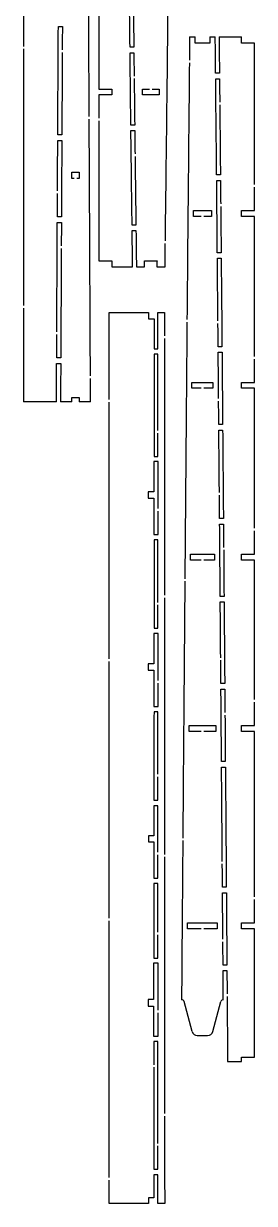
# Model space of a CAD drawing. Header units: millimetres. Extents: x 5 to 94, y -1215 to -2.
# Drawn here: x 5 to 94.1, y -1215.4 to -760.4 of the extents above; entities that cross this region are included whole.
import ezdxf

# ---------------------------------------------------------------- set-up
doc = ezdxf.new("R2010")
doc.units = ezdxf.units.MM
doc.layers.get('0').update_dxf_attribs({"linetype": 'CONTINUOUS'})

msp = doc.modelspace()

# ---------------------------------------------------------------- linework, layer by layer
for p, q in [((5.05, -670.13), (5.05, -769.13)), ((34.06, -721.59), (34.06, -785.59)), ((18.46, -761.49), (20.02, -761.49)), ((69.13, -765.48), (71.25, -765.48)), ((76.93, -767.87), (71.22, -767.87)), ((76.9, -765.48), (79.02, -765.48)), ((80.5, -765.48), (89.14, -765.48)), ((89.14, -767.87), (89.14, -765.48)), ((94.14, -767.87), (89.14, -767.87)), ((94.14, -822.47), (94.14, -767.87)), ((5.05, -770.13), (5.05, -869.13)), ((47.59, -769.47), (46.12, -769.47)), ((46.14, -771.59), (47.61, -771.59)), ((80.64, -779.51), (79.17, -779.51)), ((79.19, -781.63), (80.66, -781.63)), ((34.06, -785.59), (39.06, -785.59)), ((39.06, -785.59), (39.06, -787.85)), ((50.91, -787.85), (50.89, -785.59)), ((50.89, -785.59), (53.62, -785.59)), ((54.62, -785.59), (57.35, -785.59)), ((57.35, -785.59), (57.32, -787.85)), ((39.06, -787.85), (34.06, -787.85)), ((34.06, -787.85), (34.06, -796.85)), ((57.32, -787.85), (50.91, -787.85)), ((34.06, -797.85), (34.06, -851.81)), ((47.92, -799.47), (46.45, -799.47)), ((19.81, -803.22), (18.25, -803.22)), ((46.47, -801.59), (47.95, -801.59)), ((18.23, -805.45), (19.8, -805.45)), ((23.67, -820.1), (23.67, -817.71)), ((23.67, -817.71), (26.55, -817.71)), ((26.55, -817.71), (26.55, -820.1)), ((81.01, -818.73), (79.55, -818.73)), ((24.61, -820.1), (23.67, -820.1)), ((26.55, -820.1), (25.61, -820.1)), ((79.57, -820.85), (81.03, -820.85)), ((94.14, -832.47), (94.14, -823.47)), ((70.58, -834.73), (70.6, -832.47)), ((70.6, -832.47), (77.55, -832.47)), ((77.55, -832.47), (77.57, -834.73)), ((89.14, -834.74), (89.14, -832.47)), ((89.14, -832.47), (94.14, -832.47)), ((18.07, -837.11), (19.64, -837.11)), ((19.65, -834.88), (18.09, -834.88)), ((73.58, -834.73), (70.58, -834.73)), ((77.57, -834.73), (74.58, -834.73)), ((94.14, -834.74), (89.14, -834.74)), ((94.14, -888.73), (94.14, -834.74)), ((48.39, -838.05), (46.92, -838.05)), ((46.94, -840.17), (48.42, -840.17)), ((81.29, -848.74), (79.82, -848.74)), ((79.84, -850.86), (81.31, -850.86)), ((34.06, -851.81), (39.06, -851.81)), ((39.06, -851.81), (39.06, -854.2)), ((39.06, -854.2), (47.13, -854.2)), ((48.6, -854.2), (51.72, -854.2)), ((51.69, -851.81), (56.54, -851.81)), ((56.51, -854.2), (59.63, -854.2)), ((5.05, -870.13), (5.05, -906.24)), ((38.1, -871.79), (53.22, -871.79)), ((38.1, -905.4), (38.1, -871.79)), ((53.22, -871.79), (53.22, -874.17)), ((56.9, -885.79), (56.91, -871.79)), ((56.91, -871.79), (59.41, -871.79)), ((53.22, -874.17), (55.44, -874.17)), ((55.44, -874.17), (55.43, -885.79)), ((55.43, -885.79), (56.9, -885.79)), ((81.61, -884.99), (80.14, -884.99)), ((80.16, -887.11), (81.63, -887.11)), ((17.81, -891.47), (19.38, -891.47)), ((19.39, -889.24), (17.82, -889.24)), ((56.9, -887.91), (55.43, -887.91)), ((94.14, -898.73), (94.14, -889.73)), ((70, -900.99), (70.02, -898.73)), ((70.02, -898.73), (78.13, -898.73)), ((78.13, -898.73), (78.15, -900.99)), ((89.14, -901), (89.14, -898.73)), ((89.14, -898.73), (94.14, -898.73)), ((23.67, -906.24), (23.67, -904.57)), ((23.67, -904.57), (26.55, -904.57)), ((26.55, -904.57), (26.55, -906.24)), ((73.58, -900.99), (70, -900.99)), ((78.15, -900.99), (74.58, -900.99)), ((94.14, -901), (89.14, -901)), ((94.14, -954.99), (94.14, -901)), ((17.73, -906.24), (5.05, -906.24)), ((23.67, -906.24), (19.31, -906.24)), ((30.9, -906.24), (26.55, -906.24)), ((38.1, -1005.4), (38.1, -906.4)), ((81.87, -915), (80.4, -915)), ((80.41, -917.12), (81.88, -917.12)), ((55.41, -927.29), (56.89, -927.29)), ((57.01, -929.29), (55.29, -929.29)), ((55.29, -929.29), (55.29, -940.92)), ((55.29, -940.92), (53.1, -940.92)), ((53.1, -940.92), (53.1, -943.43)), ((53.1, -943.43), (55.29, -943.43)), ((82.17, -951.25), (80.69, -951.25)), ((80.71, -953.37), (82.18, -953.37)), ((55.28, -957.44), (56.99, -957.44)), ((56.87, -959.44), (55.4, -959.44)), ((94.14, -964.99), (94.14, -955.99)), ((69.45, -967.25), (69.47, -964.99)), ((73.58, -967.25), (69.45, -967.25)), ((69.47, -964.99), (78.68, -964.99)), ((78.7, -967.25), (74.58, -967.25)), ((78.68, -964.99), (78.7, -967.25)), ((89.14, -967.26), (89.14, -964.99)), ((89.14, -964.99), (94.14, -964.99)), ((94.14, -967.26), (89.14, -967.26)), ((94.14, -1021.08), (94.14, -967.26)), ((82.41, -981.26), (80.94, -981.26)), ((80.95, -983.38), (82.43, -983.38)), ((56.98, -995.6), (55.27, -995.6)), ((55.39, -993.6), (56.86, -993.6)), ((38.1, -1105.4), (38.1, -1006.4)), ((55.26, -1007.23), (53.1, -1007.23)), ((53.1, -1007.23), (53.1, -1009.74)), ((53.1, -1009.74), (55.26, -1009.74)), ((82.68, -1014.93), (81.2, -1014.93)), ((81.22, -1017.06), (82.69, -1017.06)), ((55.26, -1023.75), (56.97, -1023.75)), ((94.14, -1031.08), (94.14, -1022.08)), ((56.85, -1025.75), (55.38, -1025.75)), ((68.93, -1033.35), (68.95, -1031.08)), ((68.95, -1031.08), (79.21, -1031.08)), ((79.21, -1031.08), (79.22, -1033.35)), ((89.14, -1033.35), (89.14, -1031.08)), ((89.14, -1031.08), (94.14, -1031.08)), ((73.58, -1033.35), (68.93, -1033.35)), ((79.22, -1033.35), (74.58, -1033.35)), ((94.14, -1033.35), (89.14, -1033.35)), ((94.14, -1097.21), (94.14, -1033.35)), ((82.91, -1044.99), (81.44, -1044.99)), ((81.45, -1047.11), (82.93, -1047.11)), ((55.37, -1059.91), (56.85, -1059.91)), ((56.85, -1062.04), (55.37, -1062.04)), ((55.36, -1073.67), (53.22, -1073.67)), ((53.22, -1073.67), (53.22, -1075.93)), ((53.22, -1075.93), (55.36, -1075.93)), ((55.36, -1089.94), (56.84, -1089.94)), ((56.84, -1092.06), (55.36, -1092.06)), ((83.28, -1093.47), (81.81, -1093.47)), ((81.83, -1095.59), (83.3, -1095.59)), ((94.14, -1107.21), (94.14, -1098.21)), ((38.1, -1205.4), (38.1, -1106.4)), ((68.35, -1109.48), (68.37, -1107.21)), ((73.58, -1109.48), (68.35, -1109.48)), ((68.37, -1107.21), (79.79, -1107.21)), ((79.8, -1109.48), (74.58, -1109.48)), ((79.79, -1107.21), (79.8, -1109.48)), ((89.14, -1109.48), (89.14, -1107.21)), ((89.14, -1107.21), (94.14, -1107.21)), ((94.14, -1109.48), (89.14, -1109.48)), ((94.14, -1159.05), (94.14, -1109.48)), ((56.95, -1122.79), (55.23, -1122.79)), ((55.35, -1120.79), (56.84, -1120.79)), ((83.51, -1123.48), (82.04, -1123.48)), ((82.05, -1125.6), (83.53, -1125.6)), ((53.1, -1136.79), (53.1, -1139.29)), ((55.23, -1136.79), (53.1, -1136.79)), ((70.09, -1149.11), (66.99, -1137.54)), ((78.07, -1149.11), (81.17, -1137.54)), ((53.1, -1139.29), (55.23, -1139.29)), ((55.23, -1139.29), (55.23, -1150.91)), ((55.23, -1150.91), (56.95, -1150.91)), ((72.08, -1150.64), (76.08, -1150.64)), ((56.83, -1152.91), (55.35, -1152.91)), ((89.14, -1160.64), (89.14, -1159.05)), ((89.14, -1159.05), (94.14, -1159.05)), ((83.79, -1160.64), (89.14, -1160.64)), ((55.34, -1202.25), (56.82, -1202.25)), ((56.82, -1204.37), (55.34, -1204.37)), ((55.34, -1204.37), (55.34, -1213.27)), ((56.82, -1215.4), (56.82, -1204.37)), ((38.1, -1215.4), (38.1, -1206.4)), ((55.34, -1213.27), (53.22, -1213.27)), ((53.22, -1213.27), (53.22, -1215.4)), ((53.22, -1215.4), (38.1, -1215.4)), ((59.5, -1215.4), (56.82, -1215.4))]:
    msp.add_line(p, q)
for centre, radius, start, end in [((66.08, -1137.78), 0.941, 15, 93.6108), ((82.08, -1137.78), 0.941, 86.3892, 165), ((72.08, -1148.58), 2.06, 195, 270), ((76.08, -1148.58), 2.06, 270, 345)]:
    msp.add_arc(centre, radius, start, end)
for points in [[(30.37, -796.25), (30.21, -763.62), (30.03, -730.45), (29.86, -697.25)], [(59.77, -844.2), (60.17, -813.24), (60.55, -778.98), (60.9, -745.2)], [(18.25, -803.22), (18.32, -789.31), (18.39, -775.4), (18.46, -761.49)], [(20.02, -761.49), (20, -764.49), (19.99, -767.49), (19.97, -770.49)], [(19.97, -771.49), (19.91, -782.06), (19.86, -792.64), (19.81, -803.22)], [(47.61, -771.59), (47.64, -774.59), (47.68, -777.59), (47.71, -780.59)], [(69.03, -775.48), (68.73, -805.03), (68.42, -838.93), (68.11, -874.48)], [(47.72, -781.59), (47.79, -787.55), (47.85, -793.51), (47.92, -799.47)], [(80.66, -781.63), (80.69, -784.63), (80.72, -787.63), (80.75, -790.63)], [(30.85, -896.24), (30.7, -864.2), (30.54, -831.02), (30.37, -797.25)], [(47.95, -801.59), (47.98, -804.59), (48.02, -807.59), (48.05, -810.59)], [(18.14, -824.88), (18.17, -818.4), (18.2, -811.93), (18.23, -805.45)], [(19.8, -805.45), (19.75, -815.26), (19.7, -825.08), (19.65, -834.88)], [(48.06, -811.59), (48.17, -820.41), (48.28, -829.24), (48.39, -838.05)], [(79.82, -848.74), (79.74, -839.44), (79.65, -830.14), (79.57, -820.85)], [(81.03, -820.85), (81.06, -823.85), (81.09, -826.85), (81.12, -829.85)], [(18.09, -834.88), (18.1, -831.88), (18.12, -828.88), (18.13, -825.88)], [(17.87, -879.24), (17.93, -865.19), (18, -851.15), (18.07, -837.11)], [(19.64, -837.11), (19.62, -840.11), (19.61, -843.11), (19.6, -846.11)], [(19.59, -847.11), (19.52, -861.19), (19.46, -875.24), (19.39, -889.24)], [(80.05, -874.99), (79.98, -866.95), (79.91, -858.9), (79.84, -850.86)], [(68.1, -875.48), (67.82, -907.8), (67.54, -941.48), (67.28, -974.47)], [(80.14, -884.99), (80.11, -881.99), (80.09, -878.99), (80.06, -875.99)], [(17.82, -889.24), (17.83, -886.24), (17.85, -883.24), (17.86, -880.24)], [(59.41, -881.79), (59.43, -914.54), (59.44, -945.78), (59.45, -980.79)], [(80.31, -905), (80.26, -899.03), (80.21, -893.07), (80.16, -887.11)], [(81.63, -887.11), (81.71, -896.41), (81.79, -905.7), (81.87, -915)], [(80.4, -915), (80.37, -912), (80.34, -909), (80.32, -906)], [(56.89, -927.29), (56.89, -924.29), (56.89, -921.29), (56.89, -918.29)], [(81.88, -917.12), (81.98, -928.49), (82.07, -939.87), (82.17, -951.25)], [(80.69, -951.25), (80.67, -948.24), (80.65, -945.24), (80.62, -942.25)], [(80.94, -981.26), (80.86, -971.96), (80.79, -962.67), (80.71, -953.37)], [(82.18, -953.37), (82.21, -956.37), (82.23, -959.37), (82.26, -962.37)], [(56.87, -983.6), (56.87, -975.55), (56.87, -967.49), (56.87, -959.44)], [(82.27, -963.37), (82.31, -969.33), (82.36, -975.3), (82.41, -981.26)], [(67.27, -975.47), (66.99, -1010), (66.73, -1043.78), (66.49, -1074.47)], [(56.86, -993.6), (56.86, -990.6), (56.86, -987.6), (56.87, -984.6)], [(81.13, -1004.93), (81.07, -997.75), (81.01, -990.56), (80.95, -983.38)], [(82.43, -983.38), (82.51, -993.89), (82.59, -1004.42), (82.68, -1014.93)], [(81.2, -1014.93), (81.18, -1011.93), (81.16, -1008.93), (81.13, -1005.93)], [(81.44, -1044.99), (81.37, -1035.68), (81.29, -1026.37), (81.22, -1017.06)], [(82.69, -1017.06), (82.72, -1020.06), (82.74, -1023.06), (82.76, -1026.06)], [(55.38, -1025.75), (55.37, -1037.15), (55.37, -1048.52), (55.37, -1059.91)], [(56.85, -1049.91), (56.85, -1041.86), (56.85, -1033.8), (56.85, -1025.75)], [(82.77, -1027.06), (82.82, -1033.03), (82.86, -1039.01), (82.91, -1044.99)], [(56.85, -1059.91), (56.85, -1056.91), (56.85, -1053.91), (56.85, -1050.91)], [(81.73, -1083.47), (81.64, -1071.35), (81.55, -1059.23), (81.45, -1047.11)], [(82.93, -1047.11), (83.05, -1062.56), (83.16, -1078.03), (83.28, -1093.47)], [(56.84, -1089.94), (56.84, -1086.94), (56.84, -1083.94), (56.84, -1080.94)], [(59.48, -1081.79), (59.48, -1114.79), (59.49, -1147.79), (59.49, -1180.79)], [(81.81, -1093.47), (81.79, -1090.47), (81.76, -1087.47), (81.74, -1084.47)], [(55.36, -1092.06), (55.36, -1101.64), (55.35, -1111.21), (55.35, -1120.79)], [(81.96, -1113.48), (81.92, -1107.52), (81.87, -1101.55), (81.83, -1095.59)], [(83.3, -1095.59), (83.37, -1104.89), (83.44, -1114.18), (83.51, -1123.48)], [(56.84, -1120.79), (56.84, -1117.79), (56.84, -1114.79), (56.84, -1111.79)], [(82.04, -1123.48), (82.01, -1120.48), (81.99, -1117.48), (81.97, -1114.48)], [(83.53, -1125.6), (83.55, -1128.6), (83.57, -1131.6), (83.59, -1134.6)], [(55.35, -1152.91), (55.35, -1155.91), (55.35, -1158.91), (55.35, -1161.91)], [(56.82, -1202.25), (56.82, -1199.25), (56.82, -1196.25), (56.82, -1193.25)]]:
    msp.add_open_spline(points, degree=3)
for points, knots in [([(46.12, -769.47), (46.06, -763.74), (45.99, -757.99), (45.94, -752.26), (45.88, -746.63), (45.82, -740.97), (45.76, -735.33)], [0.04774, 0.04774, 0.04774, 0.04774, 1.766684, 1.766684, 1.766684, 3.457756, 3.457756, 3.457756, 3.457756]), ([(47.33, -745.33), (47.36, -747.53), (47.38, -749.72), (47.4, -751.9), (47.46, -757.75), (47.52, -763.61), (47.59, -769.47)], [1.100662, 1.100662, 1.100662, 1.100662, 1.744125, 1.744125, 1.744125, 3.472754, 3.472754, 3.472754, 3.472754]), ([(69.13, -765.48), (69.13, -765.5), (69.13, -765.52), (69.13, -765.54), (69.1, -768.47), (69.07, -771.45), (69.04, -774.48)], [-0.0058218, -0.0058218, -0.0058218, -0.0058218, 0, 0, 0, 0.8797375, 0.8797375, 0.8797375, 0.8797375]), ([(71.22, -767.87), (71.23, -767.09), (71.24, -766.31), (71.25, -765.54), (71.25, -765.52), (71.25, -765.5), (71.25, -765.48)], [-0.247082, -0.247082, -0.247082, -0.247082, -0.0148566, -0.0148566, -0.0148566, -0.0089151, -0.0089151, -0.0089151, -0.0089151]), ([(76.9, -765.48), (76.91, -765.5), (76.91, -765.52), (76.91, -765.54), (76.91, -766.31), (76.92, -767.09), (76.93, -767.87)], [-39.1443274, -39.1443274, -39.1443274, -39.1443274, -39.1384082, -39.1384082, -39.1384082, -38.9071094, -38.9071094, -38.9071094, -38.9071094]), ([(79.17, -779.51), (79.12, -774.85), (79.07, -770.19), (79.03, -765.54), (79.03, -765.52), (79.02, -765.5), (79.02, -765.48)], [0.005823, 0.005823, 0.005823, 0.005823, 1.402411, 1.402411, 1.402411, 1.408233, 1.408233, 1.408233, 1.408233]), ([(80.5, -765.48), (80.5, -765.5), (80.5, -765.52), (80.5, -765.54), (80.54, -770.19), (80.59, -774.85), (80.64, -779.51)], [-0.005942, -0.005942, -0.005942, -0.005942, 0, 0, 0, 1.39655, 1.39655, 1.39655, 1.39655]), ([(46.45, -799.47), (46.39, -794.76), (46.34, -790.03), (46.29, -785.32), (46.24, -780.75), (46.19, -776.16), (46.14, -771.59)], [0.043281, 0.043281, 0.043281, 0.043281, 1.458081, 1.458081, 1.458081, 2.830619, 2.830619, 2.830619, 2.830619]), ([(79.55, -818.73), (79.49, -812.67), (79.43, -806.59), (79.37, -800.53), (79.31, -794.24), (79.25, -787.92), (79.19, -781.63)], [0.04779, 0.04779, 0.04779, 0.04779, 1.866315, 1.866315, 1.866315, 3.754827, 3.754827, 3.754827, 3.754827]), ([(80.76, -791.63), (80.78, -794.49), (80.81, -797.35), (80.84, -800.2), (80.9, -806.37), (80.96, -812.56), (81.01, -818.73)], [1.005186, 1.005186, 1.005186, 1.005186, 1.862105, 1.862105, 1.862105, 3.714021, 3.714021, 3.714021, 3.714021]), ([(46.92, -838.05), (46.84, -831.91), (46.76, -825.81), (46.69, -819.67), (46.61, -813.64), (46.54, -807.62), (46.47, -801.59)], [0.005924, 0.005924, 0.005924, 0.005924, 1.846779, 1.846779, 1.846779, 3.654558, 3.654558, 3.654558, 3.654558]), ([(81.13, -830.85), (81.14, -832.04), (81.15, -833.24), (81.16, -834.43), (81.2, -839.2), (81.25, -843.97), (81.29, -848.74)], [1.107603, 1.107603, 1.107603, 1.107603, 1.465183, 1.465183, 1.465183, 2.895361, 2.895361, 2.895361, 2.895361]), ([(47.13, -854.2), (47.13, -854.18), (47.13, -854.16), (47.13, -854.14), (47.1, -851.81), (47.07, -849.48), (47.03, -847.15), (47, -844.82), (46.97, -842.5), (46.94, -840.17)], [-0.006082, -0.006082, -0.006082, -0.006082, 0, 0, 0, 0.698398, 0.698398, 0.698398, 1.396097, 1.396097, 1.396097, 1.396097]), ([(48.42, -840.17), (48.48, -844.82), (48.54, -849.48), (48.6, -854.14), (48.6, -854.16), (48.6, -854.18), (48.6, -854.2)], [0.005923, 0.005923, 0.005923, 0.005923, 1.40243, 1.40243, 1.40243, 1.40835, 1.40835, 1.40835, 1.40835]), ([(59.63, -854.2), (59.63, -854.18), (59.63, -854.16), (59.63, -854.14), (59.67, -851.19), (59.71, -848.21), (59.75, -845.2)], [-0.0059201, -0.0059201, -0.0059201, -0.0059201, 0, 0, 0, 0.8838177, 0.8838177, 0.8838177, 0.8838177]), ([(81.31, -850.86), (81.36, -856.41), (81.41, -861.97), (81.46, -867.52), (81.51, -873.34), (81.56, -879.17), (81.61, -884.99)], [0.112799, 0.112799, 0.112799, 0.112799, 1.77806, 1.77806, 1.77806, 3.525004, 3.525004, 3.525004, 3.525004]), ([(51.72, -854.2), (51.72, -854.18), (51.72, -854.16), (51.72, -854.14), (51.71, -853.36), (51.7, -852.59), (51.69, -851.81)], [-42.1052779, -42.1052779, -42.1052779, -42.1052779, -42.0991109, -42.0991109, -42.0991109, -41.8636108, -41.8636108, -41.8636108, -41.8636108]), ([(56.54, -851.81), (56.53, -852.59), (56.52, -853.36), (56.51, -854.14), (56.51, -854.16), (56.51, -854.18), (56.51, -854.2)], [-0.2449215, -0.2449215, -0.2449215, -0.2449215, -0.0128333, -0.0128333, -0.0128333, -0.0067535, -0.0067535, -0.0067535, -0.0067535]), ([(59.41, -871.79), (59.41, -871.81), (59.41, -871.83), (59.41, -871.85), (59.41, -874.84), (59.41, -877.82), (59.41, -880.79)], [-0.0059976, -0.0059976, -0.0059976, -0.0059976, 0, 0, 0, 0.8986379, 0.8986379, 0.8986379, 0.8986379]), ([(17.73, -906.24), (17.73, -906.22), (17.73, -906.2), (17.73, -906.18), (17.76, -901.28), (17.78, -896.37), (17.81, -891.47)], [0.044087, 0.044087, 0.044087, 0.044087, 0.050058, 0.050058, 0.050058, 1.521708, 1.521708, 1.521708, 1.521708]), ([(19.38, -891.47), (19.36, -896.38), (19.33, -901.28), (19.31, -906.18), (19.31, -906.2), (19.31, -906.22), (19.31, -906.24)], [42.502187, 42.502187, 42.502187, 42.502187, 43.979535, 43.979535, 43.979535, 43.985595, 43.985595, 43.985595, 43.985595]), ([(55.43, -887.91), (55.43, -894.47), (55.43, -901.04), (55.42, -907.6), (55.42, -914.16), (55.42, -920.73), (55.41, -927.29)], [0.005997, 0.005997, 0.005997, 0.005997, 1.975114, 1.975114, 1.975114, 3.944225, 3.944225, 3.944225, 3.944225]), ([(56.89, -917.29), (56.89, -914.06), (56.89, -910.83), (56.89, -907.6), (56.9, -901.04), (56.9, -894.47), (56.9, -887.91)], [1.005998, 1.005998, 1.005998, 1.005998, 1.975114, 1.975114, 1.975114, 3.944225, 3.944225, 3.944225, 3.944225]), ([(30.9, -906.24), (30.9, -906.22), (30.9, -906.2), (30.9, -906.18), (30.89, -903.21), (30.87, -900.23), (30.86, -897.24)], [0.0439651, 0.0439651, 0.0439651, 0.0439651, 0.0499906, 0.0499906, 0.0499906, 0.940508, 0.940508, 0.940508, 0.940508]), ([(80.61, -941.25), (80.59, -938.8), (80.57, -936.35), (80.55, -933.9), (80.51, -928.31), (80.46, -922.71), (80.41, -917.12)], [1.061079, 1.061079, 1.061079, 1.061079, 1.805873, 1.805873, 1.805873, 3.506834, 3.506834, 3.506834, 3.506834]), ([(57, -947.44), (57, -943.83), (57, -940.22), (57, -936.62), (57, -934.22), (57.01, -929.84), (57.01, -929.35), (57.01, -929.33), (57.01, -929.31), (57.01, -929.29)], [0.992446, 0.992446, 0.992446, 0.992446, 2.072728, 2.072728, 2.072728, 2.790072, 2.790072, 2.790072, 2.819712, 2.819712, 2.819712, 2.819712]), ([(55.29, -943.43), (55.29, -945.74), (55.29, -948.06), (55.28, -950.37), (55.28, -952.71), (55.28, -955.04), (55.28, -957.38), (55.28, -957.4), (55.28, -957.42), (55.28, -957.44)], [0.006003, 0.006003, 0.006003, 0.006003, 0.700738, 0.700738, 0.700738, 1.401547, 1.401547, 1.401547, 1.40755, 1.40755, 1.40755, 1.40755]), ([(56.99, -957.44), (56.99, -957.42), (56.99, -957.4), (56.99, -957.38), (57, -954.4), (57, -951.42), (57, -948.44)], [-0.0059978, -0.0059978, -0.0059978, -0.0059978, 0, 0, 0, 0.8926867, 0.8926867, 0.8926867, 0.8926867]), ([(55.4, -959.44), (55.4, -965.14), (55.4, -970.82), (55.39, -976.52), (55.39, -982.22), (55.39, -987.9), (55.39, -993.6)], [0.005998, 0.005998, 0.005998, 0.005998, 1.717215, 1.717215, 1.717215, 3.428445, 3.428445, 3.428445, 3.428445]), ([(59.45, -981.79), (59.46, -1000.96), (59.46, -1021.28), (59.47, -1043.6), (59.47, -1055.99), (59.47, -1068.39), (59.48, -1080.79)], [11.027357, 11.027357, 11.027357, 11.027357, 16.455669, 16.455669, 16.455669, 19.470943, 19.470943, 19.470943, 19.470943]), ([(55.27, -995.6), (55.27, -995.62), (55.27, -995.64), (55.27, -995.66), (55.27, -999.52), (55.26, -1003.38), (55.26, -1007.23)], [-0.005998, -0.005998, -0.005998, -0.005998, 0, 0, 0, 1.157084, 1.157084, 1.157084, 1.157084]), ([(56.98, -1013.75), (56.98, -1007.72), (56.98, -1001.69), (56.98, -995.66), (56.98, -995.64), (56.98, -995.62), (56.98, -995.6)], [0.993652, 0.993652, 0.993652, 0.993652, 2.801449, 2.801449, 2.801449, 2.807451, 2.807451, 2.807451, 2.807451]), ([(55.26, -1009.74), (55.26, -1014.39), (55.26, -1019.04), (55.26, -1023.69), (55.26, -1023.71), (55.26, -1023.73), (55.26, -1023.75)], [0.006002, 0.006002, 0.006002, 0.006002, 1.401482, 1.401482, 1.401482, 1.407484, 1.407484, 1.407484, 1.407484]), ([(56.97, -1023.75), (56.97, -1023.73), (56.97, -1023.71), (56.97, -1023.69), (56.98, -1020.71), (56.98, -1017.73), (56.98, -1014.75)], [-0.0059984, -0.0059984, -0.0059984, -0.0059984, 0, 0, 0, 0.8937097, 0.8937097, 0.8937097, 0.8937097]), ([(55.37, -1062.04), (55.36, -1065.89), (55.36, -1069.75), (55.36, -1073.61), (55.36, -1073.63), (55.36, -1073.65), (55.36, -1073.67)], [0.005998, 0.005998, 0.005998, 0.005998, 1.163003, 1.163003, 1.163003, 1.169001, 1.169001, 1.169001, 1.169001]), ([(56.84, -1079.94), (56.84, -1078.63), (56.84, -1077.31), (56.84, -1076), (56.84, -1071.36), (56.84, -1066.73), (56.85, -1062.04)], [1.005466, 1.005466, 1.005466, 1.005466, 1.399707, 1.399707, 1.399707, 2.791526, 2.791526, 2.791526, 2.791526]), ([(55.36, -1075.93), (55.36, -1075.95), (55.36, -1075.97), (55.36, -1075.99), (55.36, -1080.64), (55.36, -1085.29), (55.36, -1089.94)], [-0.006001, -0.006001, -0.006001, -0.006001, 0, 0, 0, 1.395366, 1.395366, 1.395366, 1.395366]), ([(66.48, -1075.47), (66.31, -1097.87), (66.15, -1118.61), (66.02, -1136.78), (66.02, -1136.8), (66.02, -1136.83), (66.02, -1136.85)], [25.702417, 25.702417, 25.702417, 25.702417, 31.657777, 31.657777, 31.657777, 31.664453, 31.664453, 31.664453, 31.664453]), ([(56.84, -1110.79), (56.84, -1109.34), (56.84, -1107.88), (56.84, -1106.43), (56.84, -1101.65), (56.84, -1096.85), (56.84, -1092.06)], [1.005999, 1.005999, 1.005999, 1.005999, 1.441738, 1.441738, 1.441738, 2.877513, 2.877513, 2.877513, 2.877513]), ([(55.23, -1122.79), (55.23, -1122.81), (55.23, -1122.83), (55.23, -1122.85), (55.23, -1127.5), (55.23, -1132.14), (55.23, -1136.79)], [-0.005999, -0.005999, -0.005999, -0.005999, 0, 0, 0, 1.394014, 1.394014, 1.394014, 1.394014]), ([(56.95, -1140.91), (56.95, -1139.56), (56.95, -1138.2), (56.95, -1136.85), (56.95, -1132.18), (56.95, -1127.52), (56.95, -1122.85), (56.95, -1122.83), (56.95, -1122.81), (56.95, -1122.79)], [0.994001, 0.994001, 0.994001, 0.994001, 1.4, 1.4, 1.4, 2.8, 2.8, 2.8, 2.806001, 2.806001, 2.806001, 2.806001]), ([(82.13, -1136.85), (82.13, -1136.83), (82.13, -1136.8), (82.13, -1136.78), (82.11, -1133.05), (82.08, -1129.32), (82.05, -1125.6)], [2.421698, 2.421698, 2.421698, 2.421698, 2.427805, 2.427805, 2.427805, 3.545883, 3.545883, 3.545883, 3.545883]), ([(83.6, -1135.6), (83.66, -1143.93), (83.72, -1152.26), (83.79, -1160.58), (83.79, -1160.6), (83.79, -1160.62), (83.79, -1160.64)], [1.152751, 1.152751, 1.152751, 1.152751, 3.648828, 3.648828, 3.648828, 3.654666, 3.654666, 3.654666, 3.654666]), ([(56.95, -1150.91), (56.95, -1150.89), (56.95, -1150.87), (56.95, -1150.85), (56.95, -1147.87), (56.95, -1144.89), (56.95, -1141.91)], [-0.0059992, -0.0059992, -0.0059992, -0.0059992, 0, 0, 0, 0.8940009, 0.8940009, 0.8940009, 0.8940009]), ([(56.83, -1192.25), (56.83, -1187.36), (56.83, -1182.47), (56.83, -1177.58), (56.83, -1169.35), (56.83, -1161.13), (56.83, -1152.91)], [1.005999, 1.005999, 1.005999, 1.005999, 2.472873, 2.472873, 2.472873, 4.939746, 4.939746, 4.939746, 4.939746]), ([(55.35, -1162.91), (55.34, -1167.8), (55.34, -1172.69), (55.34, -1177.58), (55.34, -1185.8), (55.34, -1194.03), (55.34, -1202.25)], [1.005985, 1.005985, 1.005985, 1.005985, 2.472682, 2.472682, 2.472682, 4.93937, 4.93937, 4.93937, 4.93937]), ([(59.49, -1181.79), (59.49, -1192.97), (59.49, -1204.16), (59.5, -1215.34), (59.5, -1215.36), (59.5, -1215.38), (59.5, -1215.4)], [27.658955, 27.658955, 27.658955, 27.658955, 30.379041, 30.379041, 30.379041, 30.383906, 30.383906, 30.383906, 30.383906])]:
    msp.add_open_spline(points, degree=3, knots=knots)

doc.saveas('drawing.dxf')
